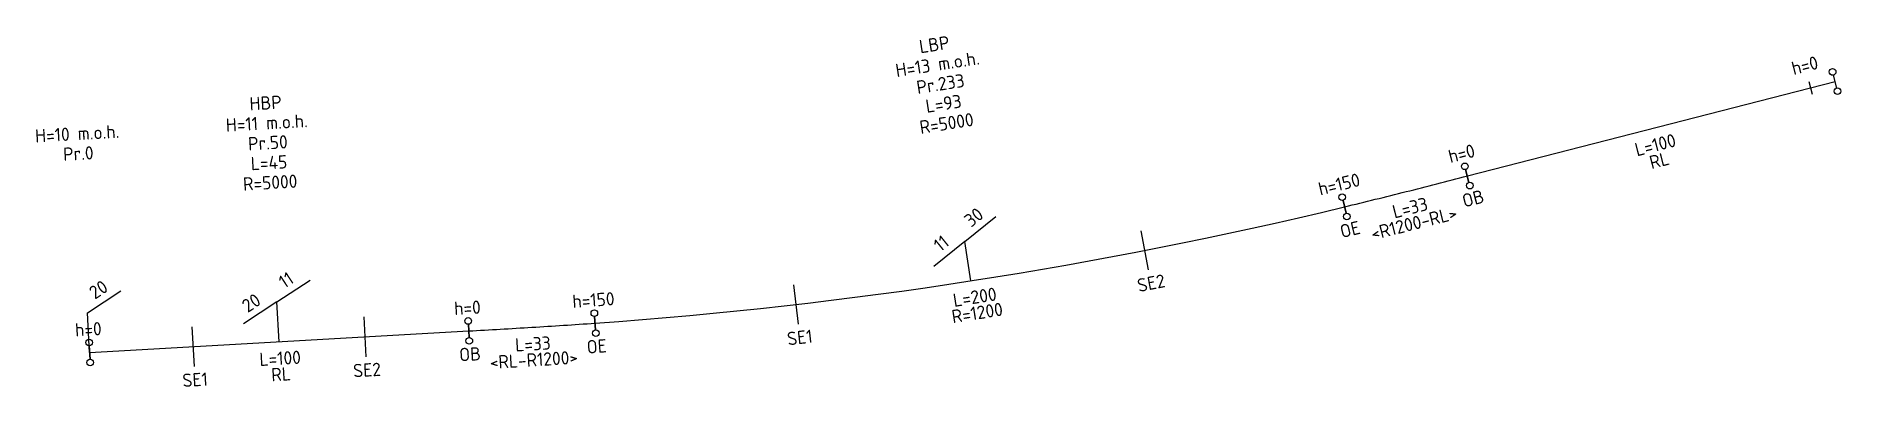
# Model space of a CAD drawing. Header units: metres. Extents: x 1536 to 2011, y 303 to 395.
import ezdxf

# ---------------------------------------------------------------- set-up
doc = ezdxf.new("R2010")
doc.units = ezdxf.units.M
doc.layers.add('JBTFE_ANNOTATIONS_GEOMETRY', color=2, linetype='Continuous', true_color=0xffff00)
doc.layers.add('JBTFE_ANNOTATIONS_VERTICALPROFILE', color=2, linetype='Continuous', true_color=0xffff00)
doc.layers.add('JBTOB_KO_SPO', color=2, linetype='Continuous')
doc.styles.add('RC-STANDARD', font='iso3098.shx')

# ---------------------------------------------------------------- blocks, each defined once
blk = doc.blocks.new('*Z1', base_point=(1779.01, 347.27))
at = {"color": 0}
for p, q in [((2010.1, 381.81), (2009.23, 385.2)), ((2002.78, 383.55), (2003.65, 380.16)), ((1913.24, 356.95), (1912.37, 360.34)), ((1912.37, 360.34), (1913.24, 356.95)), ((1880.89, 348.81), (1880.07, 352.21)), ((1880.07, 352.21), (1880.89, 348.81)), ((1649.91, 316.08), (1649.71, 319.57)), ((1649.71, 319.57), (1649.91, 316.08)), ((1682.95, 321.62), (1683.2, 318.13)), ((1683.2, 318.13), (1682.96, 321.62)), ((1550.07, 310.4), (1549.87, 313.9)), ((1549.87, 313.9), (1550.07, 310.4))]:
    blk.add_line(p, q, dxfattribs=at)
for centre in [(2009.02, 386.05), (2010.32, 380.97), (1912.16, 361.19), (1913.46, 356.11), (1879.87, 353.07), (1881.1, 347.96), (1682.89, 322.49), (1649.66, 320.45), (1549.82, 314.77), (1649.96, 315.2), (1683.26, 317.25), (1550.12, 309.53)]:
    blk.add_circle(centre, 0.875, dxfattribs=at)
at = {"color": 0, "char_height": 3.5, "attachment_point": 5, "style": 'RC-STANDARD'}
for s, insert, rotation in [('h=0', (2001.69, 387.78), 14.3947), ('h=0', (1911.29, 364.58), 14.3947), ('L=100', (1962.33, 366.84), 14.3947), ('RL', (1963.37, 362.77), 14.3947), ('h=150', (1879.04, 356.47), 13.5961), ('L=33', (1897.73, 350.28), 14.193), ('OB', (1914.33, 352.72), 14.3947), ('<R1200-RL>', (1898.76, 346.21), 14.193), ('OE', (1881.92, 344.56), 13.5961), ('h=150', (1682.65, 325.98), 4.051), ('L=200', (1783.09, 326.75), 8.8232), ('h=0', (1649.46, 323.94), 3.2531), ('R=1200', (1783.73, 322.6), 8.8232), ('h=0', (1549.62, 318.27), 3.2531), ('L=33', (1666.71, 314.42), 3.4541), ('OE', (1683.51, 313.76), 4.0486), ('L=100', (1600.14, 310.62), 3.2531), ('OB', (1650.16, 311.71), 3.2552), ('<RL-R1200>', (1666.96, 310.23), 3.4541), ('RL', (1600.38, 306.43), 3.2531)]:
    blk.add_mtext(s, dxfattribs=dict(at, insert=insert, rotation=rotation))
blk = doc.blocks.new('*Z2', base_point=(1684.81, 349.27))
at = {"color": 0}
for p, q in [((1780.48, 341.4), (1788.66, 347.98)), ((1828.88, 333.88), (1826.87, 344.18)), ((1780.48, 341.4), (1772.3, 334.82)), ((1782.09, 331.03), (1780.48, 341.4)), ((1549.37, 322.63), (1558.15, 328.39)), ((1599.29, 325.47), (1608.07, 331.23)), ((1736.62, 319.58), (1735.41, 330.01)), ((1599.29, 325.47), (1590.51, 319.71)), ((1599.89, 314.99), (1599.29, 325.47)), ((1549.97, 312.15), (1549.37, 322.63)), ((1577.56, 308.46), (1576.96, 318.94)), ((1622.82, 311.03), (1622.23, 321.52))]:
    blk.add_line(p, q, dxfattribs=at)
at = {"color": 0, "char_height": 3.5, "style": 'RC-STANDARD'}
for s, insert, attachment_point, rotation in [('LBP', (1772.44, 393.28), 5, 8.8073), ('H=13 m.o.h.', (1773.25, 388.1), 5, 8.8073), ('Pr.233', (1774.05, 382.91), 5, 8.8073), ('HBP', (1596.31, 377.89), 5, 3.2531), ('L=93', (1774.86, 377.72), 5, 8.8073), ('H=10 m.o.h.', (1546.69, 369.81), 5, 3.2531), ('H=11 m.o.h.', (1596.61, 372.64), 5, 3.2531), ('R=5000', (1775.66, 372.53), 5, 8.8073), ('Pr.0', (1546.99, 364.57), 5, 3.2531), ('Pr.50', (1596.91, 367.4), 5, 3.2531), ('L=45', (1597.21, 362.16), 5, 3.2531), ('R=5000', (1597.51, 356.92), 5, 3.2531), ('30', (1781.02, 346.32), 4, 38.8073), ('11', (1775.56, 341.94), 6, 38.8073), ('11', (1600.3, 330.32), 4, 33.2531), ('20', (1550.38, 327.48), 4, 33.2531), ('SE2', (1829.54, 330.44), 5, 11.0265), ('20', (1594.45, 326.48), 6, 33.2531), ('SE1', (1737.02, 316.11), 5, 6.5873), ('SE2', (1623.02, 307.54), 5, 3.2531), ('SE1', (1577.75, 304.97), 5, 3.2531)]:
    blk.add_mtext(s, dxfattribs=dict(at, insert=insert, attachment_point=attachment_point, rotation=rotation))

msp = doc.modelspace()

# ---------------------------------------------------------------- linework, layer by layer
at = {"layer": 'JBTOB_KO_SPO', "flags": 128}
msp.add_lwpolyline([(1549.97, 312.15), (1649.81, 317.83, 0.000217), (1658.13, 318.3, 0.000651), (1666.45, 318.79, 0.001085), (1674.76, 319.31, 0.001519), (1683.08, 319.87, 0.041691), (1880.48, 350.51, 0.001519), (1888.58, 352.5, 0.001085), (1896.66, 354.52, 0.000651), (1904.74, 356.58, 0.000217), (1912.81, 358.65), (2009.67, 383.51)], format="xyb", dxfattribs=at)

# ---------------------------------------------------------------- block references
at = {"layer": 'JBTFE_ANNOTATIONS_GEOMETRY'}
msp.add_blockref('*Z1', (1779.01, 347.27), dxfattribs=at)
at = {"layer": 'JBTFE_ANNOTATIONS_VERTICALPROFILE'}
msp.add_blockref('*Z2', (1684.81, 349.27), dxfattribs=at)

doc.saveas('drawing.dxf')
